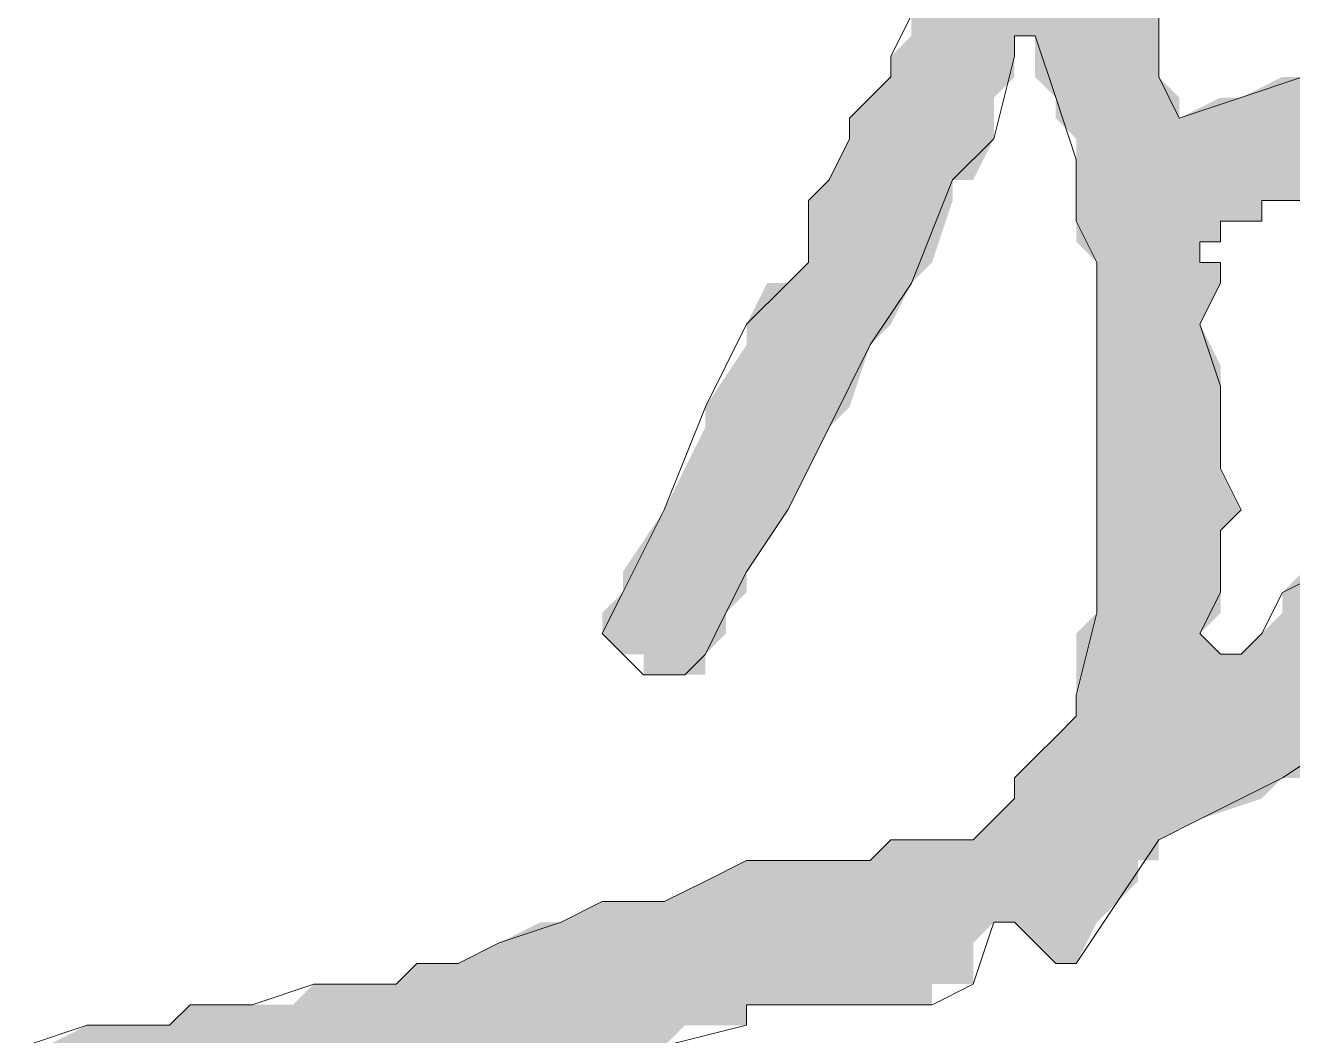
# Model space of a CAD drawing. Header units: millimetres. Extents: x 24 to 410, y 10 to 282.
# Drawn here: x 308.06 to 310.663, y 15.219 to 17.293 of the extents above; entities that cross this region are included whole.
import ezdxf

# ---------------------------------------------------------------- set-up
doc = ezdxf.new("R2010")
doc.units = ezdxf.units.MM
doc.layers.add('Watermark', color=7, linetype='Continuous')

msp = doc.modelspace()

# ---------------------------------------------------------------- hatches: boundary and pattern name
at = {"layer": 'Watermark'}
h = msp.add_hatch(color=256, dxfattribs=at)
h.dxf.hatch_style = 2
h.paths.add_polyline_path([(309.88, 17.314333), (309.88, 17.272), (310.388, 17.272)])
h = msp.add_hatch(color=256, dxfattribs=at)
h.dxf.hatch_style = 2
h.paths.add_polyline_path([(309.88, 17.314333), (310.388, 17.314333), (310.388, 17.272)])
h = msp.add_hatch(color=256, dxfattribs=at)
h.dxf.hatch_style = 2
h.paths.add_polyline_path([(309.88, 17.272), (309.837667, 17.229667), (310.091667, 17.229667)])
h = msp.add_hatch(color=256, dxfattribs=at)
h.dxf.hatch_style = 2
h.paths.add_polyline_path([(309.88, 17.272), (310.091667, 17.272)])
h = msp.add_hatch(color=256, dxfattribs=at)
h.dxf.hatch_style = 2
h.paths.add_polyline_path([(309.88, 17.272), (310.134, 17.272), (310.091667, 17.272)])
h = msp.add_hatch(color=256, dxfattribs=at)
h.dxf.hatch_style = 2
h.paths.add_polyline_path([(309.88, 17.272), (310.091667, 17.272), (310.091667, 17.229667)])
h = msp.add_hatch(color=256, dxfattribs=at)
h.dxf.hatch_style = 2
h.paths.add_polyline_path([(310.134, 17.272), (310.388, 17.272)])
h = msp.add_hatch(color=256, dxfattribs=at)
h.dxf.hatch_style = 2
h.paths.add_polyline_path([(310.134, 17.272), (310.388, 17.272)])
h = msp.add_hatch(color=256, dxfattribs=at)
h.dxf.hatch_style = 2
h.paths.add_polyline_path([(310.134, 17.272), (310.134, 17.187333), (310.388, 17.187333)])
h = msp.add_hatch(color=256, dxfattribs=at)
h.dxf.hatch_style = 2
h.paths.add_polyline_path([(310.134, 17.272), (310.388, 17.272), (310.388, 17.187333)])
h = msp.add_hatch(color=256, dxfattribs=at)
h.dxf.hatch_style = 2
h.paths.add_polyline_path([(309.837667, 17.229667), (310.091667, 17.229667)])
h = msp.add_hatch(color=256, dxfattribs=at)
h.dxf.hatch_style = 2
h.paths.add_polyline_path([(309.837667, 17.229667), (310.091667, 17.229667)])
h = msp.add_hatch(color=256, dxfattribs=at)
h.dxf.hatch_style = 2
h.paths.add_polyline_path([(309.837667, 17.229667), (309.837667, 17.187333), (310.091667, 17.187333)])
h = msp.add_hatch(color=256, dxfattribs=at)
h.dxf.hatch_style = 2
h.paths.add_polyline_path([(309.837667, 17.229667), (310.091667, 17.229667), (310.091667, 17.187333)])
h = msp.add_hatch(color=256, dxfattribs=at)
h.dxf.hatch_style = 2
h.paths.add_polyline_path([(309.837667, 17.187333), (309.795333, 17.145), (310.049333, 17.145)])
h = msp.add_hatch(color=256, dxfattribs=at)
h.dxf.hatch_style = 2
h.paths.add_polyline_path([(309.837667, 17.187333), (310.091667, 17.187333), (310.049333, 17.145)])
h = msp.add_hatch(color=256, dxfattribs=at)
h.dxf.hatch_style = 2
h.paths.add_polyline_path([(310.134, 17.187333), (310.176333, 17.145), (310.430333, 17.145)])
h = msp.add_hatch(color=256, dxfattribs=at)
h.dxf.hatch_style = 2
h.paths.add_polyline_path([(310.134, 17.187333), (310.388, 17.187333), (310.430333, 17.145)])
h = msp.add_hatch(color=256, dxfattribs=at)
h.dxf.hatch_style = 2
h.paths.add_polyline_path([(310.642, 17.187333), (310.557333, 17.145), (311.15, 17.145)])
h = msp.add_hatch(color=256, dxfattribs=at)
h.dxf.hatch_style = 2
h.paths.add_polyline_path([(310.684333, 17.187333), (310.642, 17.187333), (310.726667, 17.187333)])
h = msp.add_hatch(color=256, dxfattribs=at)
h.dxf.hatch_style = 2
h.paths.add_polyline_path([(310.642, 17.187333), (310.769, 17.187333)])
h = msp.add_hatch(color=256, dxfattribs=at)
h.dxf.hatch_style = 2
h.paths.add_polyline_path([(310.642, 17.187333), (310.769, 17.187333)])
h = msp.add_hatch(color=256, dxfattribs=at)
h.dxf.hatch_style = 2
h.paths.add_polyline_path([(310.642, 17.187333), (311.065333, 17.187333), (311.15, 17.145)])
h = msp.add_hatch(color=256, dxfattribs=at)
h.dxf.hatch_style = 2
h.paths.add_polyline_path([(309.795333, 17.145), (309.753, 17.102667), (310.049333, 17.102667)])
h = msp.add_hatch(color=256, dxfattribs=at)
h.dxf.hatch_style = 2
h.paths.add_polyline_path([(309.795333, 17.145), (310.049333, 17.145), (310.049333, 17.102667)])
h = msp.add_hatch(color=256, dxfattribs=at)
h.dxf.hatch_style = 2
h.paths.add_polyline_path([(310.176333, 17.145), (310.176333, 17.102667), (310.430333, 17.102667)])
h = msp.add_hatch(color=256, dxfattribs=at)
h.dxf.hatch_style = 2
h.paths.add_polyline_path([(310.176333, 17.145), (310.430333, 17.145), (310.430333, 17.102667)])
h = msp.add_hatch(color=256, dxfattribs=at)
h.dxf.hatch_style = 2
h.paths.add_polyline_path([(310.515, 17.145), (310.430333, 17.102667), (311.277, 17.102667)])
h = msp.add_hatch(color=256, dxfattribs=at)
h.dxf.hatch_style = 2
h.paths.add_polyline_path([(310.557333, 17.145), (310.515, 17.145), (311.234667, 17.145)])
h = msp.add_hatch(color=256, dxfattribs=at)
h.dxf.hatch_style = 2
h.paths.add_polyline_path([(310.515, 17.145), (311.234667, 17.145), (311.277, 17.102667)])
h = msp.add_hatch(color=256, dxfattribs=at)
h.dxf.hatch_style = 2
h.paths.add_polyline_path([(310.557333, 17.145), (311.234667, 17.145)])
h = msp.add_hatch(color=256, dxfattribs=at)
h.dxf.hatch_style = 2
h.paths.add_polyline_path([(309.753, 17.102667), (309.753, 17.060333), (310.049333, 17.060333)])
h = msp.add_hatch(color=256, dxfattribs=at)
h.dxf.hatch_style = 2
h.paths.add_polyline_path([(309.753, 17.102667), (310.049333, 17.102667), (310.049333, 17.060333)])
h = msp.add_hatch(color=256, dxfattribs=at)
h.dxf.hatch_style = 2
h.paths.add_polyline_path([(310.176333, 17.102667), (310.430333, 17.102667)])
h = msp.add_hatch(color=256, dxfattribs=at)
h.dxf.hatch_style = 2
h.paths.add_polyline_path([(310.176333, 17.102667), (310.430333, 17.102667)])
h = msp.add_hatch(color=256, dxfattribs=at)
h.dxf.hatch_style = 2
h.paths.add_polyline_path([(310.176333, 17.102667), (310.218667, 17.060333), (311.361667, 17.060333)])
h = msp.add_hatch(color=256, dxfattribs=at)
h.dxf.hatch_style = 2
h.paths.add_polyline_path([(310.176333, 17.102667), (311.277, 17.102667), (311.361667, 17.060333)])
h = msp.add_hatch(color=256, dxfattribs=at)
h.dxf.hatch_style = 2
h.paths.add_polyline_path([(309.753, 17.060333), (309.710667, 16.975667), (310.007, 16.975667)])
h = msp.add_hatch(color=256, dxfattribs=at)
h.dxf.hatch_style = 2
h.paths.add_polyline_path([(309.753, 17.060333), (310.049333, 17.060333)])
h = msp.add_hatch(color=256, dxfattribs=at)
h.dxf.hatch_style = 2
h.paths.add_polyline_path([(309.753, 17.060333), (310.049333, 17.060333)])
h = msp.add_hatch(color=256, dxfattribs=at)
h.dxf.hatch_style = 2
h.paths.add_polyline_path([(309.753, 17.060333), (310.049333, 17.060333), (310.007, 16.975667)])
h = msp.add_hatch(color=256, dxfattribs=at)
h.dxf.hatch_style = 2
h.paths.add_polyline_path([(310.218667, 17.060333), (310.218667, 17.018), (311.361667, 17.018)])
h = msp.add_hatch(color=256, dxfattribs=at)
h.dxf.hatch_style = 2
h.paths.add_polyline_path([(310.218667, 17.060333), (311.361667, 17.060333), (311.361667, 17.018)])
h = msp.add_hatch(color=256, dxfattribs=at)
h.dxf.hatch_style = 2
h.paths.add_polyline_path([(310.218667, 17.018), (310.218667, 16.933333), (311.404, 16.933333)])
h = msp.add_hatch(color=256, dxfattribs=at)
h.dxf.hatch_style = 2
h.paths.add_polyline_path([(310.218667, 17.018), (311.361667, 17.018), (311.404, 16.933333)])
h = msp.add_hatch(color=256, dxfattribs=at)
h.dxf.hatch_style = 2
h.paths.add_polyline_path([(309.710667, 16.975667), (309.668333, 16.933333), (309.964667, 16.933333)])
h = msp.add_hatch(color=256, dxfattribs=at)
h.dxf.hatch_style = 2
h.paths.add_polyline_path([(309.710667, 16.975667), (309.964667, 16.975667)])
h = msp.add_hatch(color=256, dxfattribs=at)
h.dxf.hatch_style = 2
h.paths.add_polyline_path([(309.710667, 16.975667), (310.007, 16.975667), (309.964667, 16.975667)])
h = msp.add_hatch(color=256, dxfattribs=at)
h.dxf.hatch_style = 2
h.paths.add_polyline_path([(309.710667, 16.975667), (309.964667, 16.975667), (309.964667, 16.933333)])
h = msp.add_hatch(color=256, dxfattribs=at)
h.dxf.hatch_style = 2
h.paths.add_polyline_path([(309.668333, 16.933333), (309.668333, 16.806333), (309.922333, 16.806333)])
h = msp.add_hatch(color=256, dxfattribs=at)
h.dxf.hatch_style = 2
h.paths.add_polyline_path([(309.668333, 16.933333), (309.964667, 16.933333), (309.922333, 16.806333)])
h = msp.add_hatch(color=256, dxfattribs=at)
h.dxf.hatch_style = 2
h.paths.add_polyline_path([(310.218667, 16.933333), (311.404, 16.933333)])
h = msp.add_hatch(color=256, dxfattribs=at)
h.dxf.hatch_style = 2
h.paths.add_polyline_path([(310.218667, 16.933333), (311.404, 16.933333)])
h = msp.add_hatch(color=256, dxfattribs=at)
h.dxf.hatch_style = 2
h.paths.add_polyline_path([(310.218667, 16.933333), (310.726667, 16.933333)])
h = msp.add_hatch(color=256, dxfattribs=at)
h.dxf.hatch_style = 2
h.paths.add_polyline_path([(310.218667, 16.933333), (310.726667, 16.933333)])
h = msp.add_hatch(color=256, dxfattribs=at)
h.dxf.hatch_style = 2
h.paths.add_polyline_path([(310.218667, 16.933333), (310.642, 16.933333)])
h = msp.add_hatch(color=256, dxfattribs=at)
h.dxf.hatch_style = 2
h.paths.add_polyline_path([(310.218667, 16.933333), (310.684333, 16.933333), (310.642, 16.933333)])
h = msp.add_hatch(color=256, dxfattribs=at)
h.dxf.hatch_style = 2
h.paths.add_polyline_path([(310.218667, 16.933333), (310.642, 16.933333)])
h = msp.add_hatch(color=256, dxfattribs=at)
h.dxf.hatch_style = 2
h.paths.add_polyline_path([(310.218667, 16.933333), (310.642, 16.933333)])
h = msp.add_hatch(color=256, dxfattribs=at)
h.dxf.hatch_style = 2
h.paths.add_polyline_path([(310.218667, 16.933333), (310.599667, 16.933333)])
h = msp.add_hatch(color=256, dxfattribs=at)
h.dxf.hatch_style = 2
h.paths.add_polyline_path([(310.218667, 16.933333), (310.642, 16.933333), (310.599667, 16.933333)])
h = msp.add_hatch(color=256, dxfattribs=at)
h.dxf.hatch_style = 2
h.paths.add_polyline_path([(310.218667, 16.933333), (310.218667, 16.891), (310.599667, 16.891)])
h = msp.add_hatch(color=256, dxfattribs=at)
h.dxf.hatch_style = 2
h.paths.add_polyline_path([(310.218667, 16.933333), (310.599667, 16.933333), (310.599667, 16.891)])
h = msp.add_hatch(color=256, dxfattribs=at)
h.dxf.hatch_style = 2
h.paths.add_polyline_path([(310.218667, 16.891), (310.515, 16.891)])
h = msp.add_hatch(color=256, dxfattribs=at)
h.dxf.hatch_style = 2
h.paths.add_polyline_path([(310.218667, 16.891), (310.599667, 16.891), (310.515, 16.891)])
h = msp.add_hatch(color=256, dxfattribs=at)
h.dxf.hatch_style = 2
h.paths.add_polyline_path([(310.218667, 16.891), (310.515, 16.891)])
h = msp.add_hatch(color=256, dxfattribs=at)
h.dxf.hatch_style = 2
h.paths.add_polyline_path([(310.218667, 16.891), (310.515, 16.891)])
h = msp.add_hatch(color=256, dxfattribs=at)
h.dxf.hatch_style = 2
h.paths.add_polyline_path([(310.218667, 16.891), (310.218667, 16.848667), (310.515, 16.848667)])
h = msp.add_hatch(color=256, dxfattribs=at)
h.dxf.hatch_style = 2
h.paths.add_polyline_path([(310.218667, 16.891), (310.515, 16.891), (310.515, 16.848667)])
h = msp.add_hatch(color=256, dxfattribs=at)
h.dxf.hatch_style = 2
h.paths.add_polyline_path([(310.218667, 16.848667), (310.472667, 16.848667)])
h = msp.add_hatch(color=256, dxfattribs=at)
h.dxf.hatch_style = 2
h.paths.add_polyline_path([(310.218667, 16.848667), (310.515, 16.848667), (310.472667, 16.848667)])
h = msp.add_hatch(color=256, dxfattribs=at)
h.dxf.hatch_style = 2
h.paths.add_polyline_path([(310.218667, 16.848667), (310.261, 16.806333), (310.472667, 16.806333)])
h = msp.add_hatch(color=256, dxfattribs=at)
h.dxf.hatch_style = 2
h.paths.add_polyline_path([(310.218667, 16.848667), (310.472667, 16.848667), (310.472667, 16.806333)])
h = msp.add_hatch(color=256, dxfattribs=at)
h.dxf.hatch_style = 2
h.paths.add_polyline_path([(309.668333, 16.806333), (309.626, 16.764), (309.88, 16.764)])
h = msp.add_hatch(color=256, dxfattribs=at)
h.dxf.hatch_style = 2
h.paths.add_polyline_path([(309.668333, 16.806333), (309.922333, 16.806333), (309.88, 16.764)])
h = msp.add_hatch(color=256, dxfattribs=at)
h.dxf.hatch_style = 2
h.paths.add_polyline_path([(310.261, 16.806333), (310.472667, 16.806333)])
h = msp.add_hatch(color=256, dxfattribs=at)
h.dxf.hatch_style = 2
h.paths.add_polyline_path([(310.261, 16.806333), (310.472667, 16.806333)])
h = msp.add_hatch(color=256, dxfattribs=at)
h.dxf.hatch_style = 2
h.paths.add_polyline_path([(310.261, 16.806333), (310.515, 16.806333)])
h = msp.add_hatch(color=256, dxfattribs=at)
h.dxf.hatch_style = 2
h.paths.add_polyline_path([(310.261, 16.806333), (310.515, 16.806333)])
h = msp.add_hatch(color=256, dxfattribs=at)
h.dxf.hatch_style = 2
h.paths.add_polyline_path([(310.261, 16.806333), (310.261, 16.764), (310.515, 16.764)])
h = msp.add_hatch(color=256, dxfattribs=at)
h.dxf.hatch_style = 2
h.paths.add_polyline_path([(310.261, 16.806333), (310.515, 16.806333), (310.515, 16.764)])
h = msp.add_hatch(color=256, dxfattribs=at)
h.dxf.hatch_style = 2
h.paths.add_polyline_path([(309.583667, 16.764), (309.541333, 16.679333), (309.837667, 16.679333)])
h = msp.add_hatch(color=256, dxfattribs=at)
h.dxf.hatch_style = 2
h.paths.add_polyline_path([(309.626, 16.764), (309.583667, 16.764), (309.88, 16.764)])
h = msp.add_hatch(color=256, dxfattribs=at)
h.dxf.hatch_style = 2
h.paths.add_polyline_path([(309.583667, 16.764), (309.88, 16.764), (309.837667, 16.679333)])
h = msp.add_hatch(color=256, dxfattribs=at)
h.dxf.hatch_style = 2
h.paths.add_polyline_path([(309.626, 16.764), (309.88, 16.764)])
h = msp.add_hatch(color=256, dxfattribs=at)
h.dxf.hatch_style = 2
h.paths.add_polyline_path([(310.261, 16.764), (310.261, 16.679333), (310.472667, 16.679333)])
h = msp.add_hatch(color=256, dxfattribs=at)
h.dxf.hatch_style = 2
h.paths.add_polyline_path([(310.261, 16.764), (310.515, 16.764), (310.472667, 16.679333)])
h = msp.add_hatch(color=256, dxfattribs=at)
h.dxf.hatch_style = 2
h.paths.add_polyline_path([(309.541333, 16.679333), (309.541333, 16.637), (309.795333, 16.637)])
h = msp.add_hatch(color=256, dxfattribs=at)
h.dxf.hatch_style = 2
h.paths.add_polyline_path([(309.541333, 16.679333), (309.837667, 16.679333), (309.795333, 16.637)])
h = msp.add_hatch(color=256, dxfattribs=at)
h.dxf.hatch_style = 2
h.paths.add_polyline_path([(310.261, 16.679333), (310.261, 16.594667), (310.515, 16.594667)])
h = msp.add_hatch(color=256, dxfattribs=at)
h.dxf.hatch_style = 2
h.paths.add_polyline_path([(310.261, 16.679333), (310.472667, 16.679333), (310.515, 16.594667)])
h = msp.add_hatch(color=256, dxfattribs=at)
h.dxf.hatch_style = 2
h.paths.add_polyline_path([(309.541333, 16.637), (309.456667, 16.51), (309.753, 16.51)])
h = msp.add_hatch(color=256, dxfattribs=at)
h.dxf.hatch_style = 2
h.paths.add_polyline_path([(309.541333, 16.637), (309.795333, 16.637), (309.753, 16.51)])
h = msp.add_hatch(color=256, dxfattribs=at)
h.dxf.hatch_style = 2
h.paths.add_polyline_path([(310.261, 16.594667), (310.261, 16.552333), (310.515, 16.552333)])
h = msp.add_hatch(color=256, dxfattribs=at)
h.dxf.hatch_style = 2
h.paths.add_polyline_path([(310.261, 16.594667), (310.515, 16.594667), (310.515, 16.552333)])
h = msp.add_hatch(color=256, dxfattribs=at)
h.dxf.hatch_style = 2
h.paths.add_polyline_path([(310.261, 16.552333), (310.261, 16.425333), (310.515, 16.425333)])
h = msp.add_hatch(color=256, dxfattribs=at)
h.dxf.hatch_style = 2
h.paths.add_polyline_path([(310.261, 16.552333), (310.515, 16.552333), (310.515, 16.425333)])
h = msp.add_hatch(color=256, dxfattribs=at)
h.dxf.hatch_style = 2
h.paths.add_polyline_path([(309.456667, 16.51), (309.456667, 16.467667), (309.710667, 16.467667)])
h = msp.add_hatch(color=256, dxfattribs=at)
h.dxf.hatch_style = 2
h.paths.add_polyline_path([(309.456667, 16.51), (309.753, 16.51), (309.710667, 16.467667)])
h = msp.add_hatch(color=256, dxfattribs=at)
h.dxf.hatch_style = 2
h.paths.add_polyline_path([(309.456667, 16.467667), (309.372, 16.298333), (309.626, 16.298333)])
h = msp.add_hatch(color=256, dxfattribs=at)
h.dxf.hatch_style = 2
h.paths.add_polyline_path([(309.456667, 16.467667), (309.710667, 16.467667), (309.626, 16.298333)])
h = msp.add_hatch(color=256, dxfattribs=at)
h.dxf.hatch_style = 2
h.paths.add_polyline_path([(310.261, 16.425333), (310.515, 16.425333)])
h = msp.add_hatch(color=256, dxfattribs=at)
h.dxf.hatch_style = 2
h.paths.add_polyline_path([(310.261, 16.425333), (310.515, 16.425333)])
h = msp.add_hatch(color=256, dxfattribs=at)
h.dxf.hatch_style = 2
h.paths.add_polyline_path([(310.261, 16.425333), (310.261, 16.383), (310.515, 16.383)])
h = msp.add_hatch(color=256, dxfattribs=at)
h.dxf.hatch_style = 2
h.paths.add_polyline_path([(310.261, 16.425333), (310.515, 16.425333), (310.515, 16.383)])
h = msp.add_hatch(color=256, dxfattribs=at)
h.dxf.hatch_style = 2
h.paths.add_polyline_path([(310.261, 16.383), (310.261, 16.298333), (310.557333, 16.298333)])
h = msp.add_hatch(color=256, dxfattribs=at)
h.dxf.hatch_style = 2
h.paths.add_polyline_path([(310.261, 16.383), (310.515, 16.383), (310.557333, 16.298333)])
h = msp.add_hatch(color=256, dxfattribs=at)
h.dxf.hatch_style = 2
h.paths.add_polyline_path([(309.372, 16.298333), (309.287333, 16.171333), (309.541333, 16.171333)])
h = msp.add_hatch(color=256, dxfattribs=at)
h.dxf.hatch_style = 2
h.paths.add_polyline_path([(309.372, 16.298333), (309.626, 16.298333)])
h = msp.add_hatch(color=256, dxfattribs=at)
h.dxf.hatch_style = 2
h.paths.add_polyline_path([(309.372, 16.298333), (309.626, 16.298333)])
h = msp.add_hatch(color=256, dxfattribs=at)
h.dxf.hatch_style = 2
h.paths.add_polyline_path([(309.372, 16.298333), (309.626, 16.298333), (309.541333, 16.171333)])
h = msp.add_hatch(color=256, dxfattribs=at)
h.dxf.hatch_style = 2
h.paths.add_polyline_path([(310.261, 16.298333), (310.557333, 16.298333)])
h = msp.add_hatch(color=256, dxfattribs=at)
h.dxf.hatch_style = 2
h.paths.add_polyline_path([(310.261, 16.298333), (310.557333, 16.298333)])
h = msp.add_hatch(color=256, dxfattribs=at)
h.dxf.hatch_style = 2
h.paths.add_polyline_path([(310.261, 16.298333), (310.261, 16.256), (310.515, 16.256)])
h = msp.add_hatch(color=256, dxfattribs=at)
h.dxf.hatch_style = 2
h.paths.add_polyline_path([(310.261, 16.298333), (310.557333, 16.298333), (310.515, 16.256)])
h = msp.add_hatch(color=256, dxfattribs=at)
h.dxf.hatch_style = 2
h.paths.add_polyline_path([(310.261, 16.256), (310.261, 16.213667), (310.515, 16.213667)])
h = msp.add_hatch(color=256, dxfattribs=at)
h.dxf.hatch_style = 2
h.paths.add_polyline_path([(310.261, 16.256), (310.515, 16.256), (310.515, 16.213667)])
h = msp.add_hatch(color=256, dxfattribs=at)
h.dxf.hatch_style = 2
h.paths.add_polyline_path([(310.261, 16.213667), (310.261, 16.129), (310.515, 16.129)])
h = msp.add_hatch(color=256, dxfattribs=at)
h.dxf.hatch_style = 2
h.paths.add_polyline_path([(310.261, 16.213667), (310.515, 16.213667), (310.515, 16.129)])
h = msp.add_hatch(color=256, dxfattribs=at)
h.dxf.hatch_style = 2
h.paths.add_polyline_path([(309.287333, 16.171333), (309.287333, 16.129), (309.541333, 16.129)])
h = msp.add_hatch(color=256, dxfattribs=at)
h.dxf.hatch_style = 2
h.paths.add_polyline_path([(309.287333, 16.171333), (309.541333, 16.171333), (309.541333, 16.129)])
h = msp.add_hatch(color=256, dxfattribs=at)
h.dxf.hatch_style = 2
h.paths.add_polyline_path([(310.684333, 16.171333), (310.642, 16.129), (311.15, 16.129)])
h = msp.add_hatch(color=256, dxfattribs=at)
h.dxf.hatch_style = 2
h.paths.add_polyline_path([(309.287333, 16.129), (309.245, 16.086667), (309.499, 16.086667)])
h = msp.add_hatch(color=256, dxfattribs=at)
h.dxf.hatch_style = 2
h.paths.add_polyline_path([(309.287333, 16.129), (309.541333, 16.129), (309.499, 16.086667)])
h = msp.add_hatch(color=256, dxfattribs=at)
h.dxf.hatch_style = 2
h.paths.add_polyline_path([(310.261, 16.129), (310.515, 16.129)])
h = msp.add_hatch(color=256, dxfattribs=at)
h.dxf.hatch_style = 2
h.paths.add_polyline_path([(310.261, 16.129), (310.515, 16.129)])
h = msp.add_hatch(color=256, dxfattribs=at)
h.dxf.hatch_style = 2
h.paths.add_polyline_path([(310.261, 16.129), (310.261, 16.086667), (310.515, 16.086667)])
h = msp.add_hatch(color=256, dxfattribs=at)
h.dxf.hatch_style = 2
h.paths.add_polyline_path([(310.261, 16.129), (310.515, 16.129), (310.515, 16.086667)])
h = msp.add_hatch(color=256, dxfattribs=at)
h.dxf.hatch_style = 2
h.paths.add_polyline_path([(310.642, 16.129), (310.642, 16.086667), (311.107667, 16.086667)])
h = msp.add_hatch(color=256, dxfattribs=at)
h.dxf.hatch_style = 2
h.paths.add_polyline_path([(310.642, 16.129), (311.15, 16.129), (311.107667, 16.086667)])
h = msp.add_hatch(color=256, dxfattribs=at)
h.dxf.hatch_style = 2
h.paths.add_polyline_path([(309.245, 16.086667), (309.245, 16.044333), (309.499, 16.044333)])
h = msp.add_hatch(color=256, dxfattribs=at)
h.dxf.hatch_style = 2
h.paths.add_polyline_path([(309.245, 16.086667), (309.499, 16.086667), (309.499, 16.044333)])
h = msp.add_hatch(color=256, dxfattribs=at)
h.dxf.hatch_style = 2
h.paths.add_polyline_path([(310.261, 16.086667), (310.218667, 16.044333), (310.472667, 16.044333)])
h = msp.add_hatch(color=256, dxfattribs=at)
h.dxf.hatch_style = 2
h.paths.add_polyline_path([(310.261, 16.086667), (310.515, 16.086667), (310.472667, 16.044333)])
h = msp.add_hatch(color=256, dxfattribs=at)
h.dxf.hatch_style = 2
h.paths.add_polyline_path([(310.642, 16.086667), (310.599667, 16.044333), (311.107667, 16.044333)])
h = msp.add_hatch(color=256, dxfattribs=at)
h.dxf.hatch_style = 2
h.paths.add_polyline_path([(310.642, 16.086667), (311.107667, 16.086667), (311.107667, 16.044333)])
h = msp.add_hatch(color=256, dxfattribs=at)
h.dxf.hatch_style = 2
h.paths.add_polyline_path([(309.245, 16.044333), (309.499, 16.044333)])
h = msp.add_hatch(color=256, dxfattribs=at)
h.dxf.hatch_style = 2
h.paths.add_polyline_path([(309.245, 16.044333), (309.499, 16.044333)])
h = msp.add_hatch(color=256, dxfattribs=at)
h.dxf.hatch_style = 2
h.paths.add_polyline_path([(309.245, 16.044333), (309.287333, 16.002), (309.456667, 16.002)])
h = msp.add_hatch(color=256, dxfattribs=at)
h.dxf.hatch_style = 2
h.paths.add_polyline_path([(309.245, 16.044333), (309.499, 16.044333), (309.456667, 16.002)])
h = msp.add_hatch(color=256, dxfattribs=at)
h.dxf.hatch_style = 2
h.paths.add_polyline_path([(310.218667, 16.044333), (310.218667, 16.002), (310.515, 16.002)])
h = msp.add_hatch(color=256, dxfattribs=at)
h.dxf.hatch_style = 2
h.paths.add_polyline_path([(310.218667, 16.044333), (310.472667, 16.044333), (310.515, 16.002)])
h = msp.add_hatch(color=256, dxfattribs=at)
h.dxf.hatch_style = 2
h.paths.add_polyline_path([(310.599667, 16.044333), (310.557333, 16.002), (311.065333, 16.002)])
h = msp.add_hatch(color=256, dxfattribs=at)
h.dxf.hatch_style = 2
h.paths.add_polyline_path([(310.599667, 16.044333), (311.107667, 16.044333), (311.065333, 16.002)])
h = msp.add_hatch(color=256, dxfattribs=at)
h.dxf.hatch_style = 2
h.paths.add_polyline_path([(309.287333, 16.002), (309.456667, 16.002)])
h = msp.add_hatch(color=256, dxfattribs=at)
h.dxf.hatch_style = 2
h.paths.add_polyline_path([(309.287333, 16.002), (309.456667, 16.002)])
h = msp.add_hatch(color=256, dxfattribs=at)
h.dxf.hatch_style = 2
h.paths.add_polyline_path([(309.329667, 16.002), (309.329667, 15.959667), (309.456667, 15.959667)])
h = msp.add_hatch(color=256, dxfattribs=at)
h.dxf.hatch_style = 2
h.paths.add_polyline_path([(309.329667, 16.002), (309.456667, 16.002), (309.456667, 15.959667)])
h = msp.add_hatch(color=256, dxfattribs=at)
h.dxf.hatch_style = 2
h.paths.add_polyline_path([(310.218667, 16.002), (310.515, 16.002)])
h = msp.add_hatch(color=256, dxfattribs=at)
h.dxf.hatch_style = 2
h.paths.add_polyline_path([(310.218667, 16.002), (310.515, 16.002)])
h = msp.add_hatch(color=256, dxfattribs=at)
h.dxf.hatch_style = 2
h.paths.add_polyline_path([(310.218667, 16.002), (311.065333, 16.002)])
h = msp.add_hatch(color=256, dxfattribs=at)
h.dxf.hatch_style = 2
h.paths.add_polyline_path([(310.218667, 16.002), (311.065333, 16.002)])
h = msp.add_hatch(color=256, dxfattribs=at)
h.dxf.hatch_style = 2
h.paths.add_polyline_path([(310.218667, 16.002), (310.218667, 15.959667), (311.023, 15.959667)])
h = msp.add_hatch(color=256, dxfattribs=at)
h.dxf.hatch_style = 2
h.paths.add_polyline_path([(310.218667, 16.002), (311.065333, 16.002), (311.023, 15.959667)])
h = msp.add_hatch(color=256, dxfattribs=at)
h.dxf.hatch_style = 2
h.paths.add_polyline_path([(310.557333, 16.002), (310.515, 16.002), (311.065333, 16.002)])
h = msp.add_hatch(color=256, dxfattribs=at)
h.dxf.hatch_style = 2
h.paths.add_polyline_path([(310.515, 16.002), (311.065333, 16.002)])
h = msp.add_hatch(color=256, dxfattribs=at)
h.dxf.hatch_style = 2
h.paths.add_polyline_path([(310.515, 16.002), (311.065333, 16.002)])
h = msp.add_hatch(color=256, dxfattribs=at)
h.dxf.hatch_style = 2
h.paths.add_polyline_path([(310.557333, 16.002), (311.065333, 16.002)])
h = msp.add_hatch(color=256, dxfattribs=at)
h.dxf.hatch_style = 2
h.paths.add_polyline_path([(309.329667, 15.959667), (309.414333, 15.959667)])
h = msp.add_hatch(color=256, dxfattribs=at)
h.dxf.hatch_style = 2
h.paths.add_polyline_path([(309.329667, 15.959667), (309.456667, 15.959667), (309.414333, 15.959667)])
h = msp.add_hatch(color=256, dxfattribs=at)
h.dxf.hatch_style = 2
h.paths.add_polyline_path([(309.372, 15.959667), (309.414333, 15.959667)])
h = msp.add_hatch(color=256, dxfattribs=at)
h.dxf.hatch_style = 2
h.paths.add_polyline_path([(310.218667, 15.959667), (310.896, 15.959667)])
h = msp.add_hatch(color=256, dxfattribs=at)
h.dxf.hatch_style = 2
h.paths.add_polyline_path([(310.218667, 15.959667), (310.896, 15.959667)])
h = msp.add_hatch(color=256, dxfattribs=at)
h.dxf.hatch_style = 2
h.paths.add_polyline_path([(310.218667, 15.959667), (310.218667, 15.917333), (310.896, 15.917333)])
h = msp.add_hatch(color=256, dxfattribs=at)
h.dxf.hatch_style = 2
h.paths.add_polyline_path([(310.218667, 15.959667), (310.896, 15.959667), (310.896, 15.917333)])
h = msp.add_hatch(color=256, dxfattribs=at)
h.dxf.hatch_style = 2
h.paths.add_polyline_path([(310.218667, 15.917333), (310.218667, 15.875), (310.853667, 15.875)])
h = msp.add_hatch(color=256, dxfattribs=at)
h.dxf.hatch_style = 2
h.paths.add_polyline_path([(310.218667, 15.917333), (310.896, 15.917333), (310.853667, 15.875)])
h = msp.add_hatch(color=256, dxfattribs=at)
h.dxf.hatch_style = 2
h.paths.add_polyline_path([(310.218667, 15.875), (310.176333, 15.832667), (310.769, 15.832667)])
h = msp.add_hatch(color=256, dxfattribs=at)
h.dxf.hatch_style = 2
h.paths.add_polyline_path([(310.218667, 15.875), (310.853667, 15.875), (310.769, 15.832667)])
h = msp.add_hatch(color=256, dxfattribs=at)
h.dxf.hatch_style = 2
h.paths.add_polyline_path([(310.176333, 15.832667), (310.134, 15.790333), (310.726667, 15.790333)])
h = msp.add_hatch(color=256, dxfattribs=at)
h.dxf.hatch_style = 2
h.paths.add_polyline_path([(310.176333, 15.832667), (310.769, 15.832667)])
h = msp.add_hatch(color=256, dxfattribs=at)
h.dxf.hatch_style = 2
h.paths.add_polyline_path([(310.176333, 15.832667), (310.769, 15.832667)])
h = msp.add_hatch(color=256, dxfattribs=at)
h.dxf.hatch_style = 2
h.paths.add_polyline_path([(310.176333, 15.832667), (310.769, 15.832667), (310.726667, 15.790333)])
h = msp.add_hatch(color=256, dxfattribs=at)
h.dxf.hatch_style = 2
h.paths.add_polyline_path([(310.134, 15.790333), (310.091667, 15.748), (310.684333, 15.748)])
h = msp.add_hatch(color=256, dxfattribs=at)
h.dxf.hatch_style = 2
h.paths.add_polyline_path([(310.134, 15.790333), (310.726667, 15.790333), (310.684333, 15.748)])
h = msp.add_hatch(color=256, dxfattribs=at)
h.dxf.hatch_style = 2
h.paths.add_polyline_path([(310.091667, 15.748), (310.642, 15.748)])
h = msp.add_hatch(color=256, dxfattribs=at)
h.dxf.hatch_style = 2
h.paths.add_polyline_path([(310.091667, 15.748), (310.684333, 15.748), (310.642, 15.748)])
h = msp.add_hatch(color=256, dxfattribs=at)
h.dxf.hatch_style = 2
h.paths.add_polyline_path([(310.091667, 15.748), (310.091667, 15.705667), (310.599667, 15.705667)])
h = msp.add_hatch(color=256, dxfattribs=at)
h.dxf.hatch_style = 2
h.paths.add_polyline_path([(310.091667, 15.748), (310.642, 15.748), (310.599667, 15.705667)])
h = msp.add_hatch(color=256, dxfattribs=at)
h.dxf.hatch_style = 2
h.paths.add_polyline_path([(310.091667, 15.705667), (310.049333, 15.663333), (310.472667, 15.663333)])
h = msp.add_hatch(color=256, dxfattribs=at)
h.dxf.hatch_style = 2
h.paths.add_polyline_path([(310.091667, 15.705667), (310.599667, 15.705667), (310.472667, 15.663333)])
h = msp.add_hatch(color=256, dxfattribs=at)
h.dxf.hatch_style = 2
h.paths.add_polyline_path([(310.049333, 15.663333), (310.007, 15.621), (310.388, 15.621)])
h = msp.add_hatch(color=256, dxfattribs=at)
h.dxf.hatch_style = 2
h.paths.add_polyline_path([(310.049333, 15.663333), (310.472667, 15.663333)])
h = msp.add_hatch(color=256, dxfattribs=at)
h.dxf.hatch_style = 2
h.paths.add_polyline_path([(310.049333, 15.663333), (310.472667, 15.663333)])
h = msp.add_hatch(color=256, dxfattribs=at)
h.dxf.hatch_style = 2
h.paths.add_polyline_path([(310.049333, 15.663333), (310.472667, 15.663333), (310.388, 15.621)])
h = msp.add_hatch(color=256, dxfattribs=at)
h.dxf.hatch_style = 2
h.paths.add_polyline_path([(309.837667, 15.621), (309.795333, 15.578667), (310.388, 15.578667)])
h = msp.add_hatch(color=256, dxfattribs=at)
h.dxf.hatch_style = 2
h.paths.add_polyline_path([(309.88, 15.621), (309.837667, 15.621), (310.388, 15.621)])
h = msp.add_hatch(color=256, dxfattribs=at)
h.dxf.hatch_style = 2
h.paths.add_polyline_path([(309.837667, 15.621), (310.388, 15.621), (310.388, 15.578667)])
h = msp.add_hatch(color=256, dxfattribs=at)
h.dxf.hatch_style = 2
h.paths.add_polyline_path([(309.922333, 15.621), (309.88, 15.621), (309.964667, 15.621)])
h = msp.add_hatch(color=256, dxfattribs=at)
h.dxf.hatch_style = 2
h.paths.add_polyline_path([(309.88, 15.621), (310.007, 15.621)])
h = msp.add_hatch(color=256, dxfattribs=at)
h.dxf.hatch_style = 2
h.paths.add_polyline_path([(309.88, 15.621), (310.007, 15.621)])
h = msp.add_hatch(color=256, dxfattribs=at)
h.dxf.hatch_style = 2
h.paths.add_polyline_path([(309.88, 15.621), (310.007, 15.621)])
h = msp.add_hatch(color=256, dxfattribs=at)
h.dxf.hatch_style = 2
h.paths.add_polyline_path([(309.88, 15.621), (310.007, 15.621)])
h = msp.add_hatch(color=256, dxfattribs=at)
h.dxf.hatch_style = 2
h.paths.add_polyline_path([(309.88, 15.621), (310.388, 15.621)])
h = msp.add_hatch(color=256, dxfattribs=at)
h.dxf.hatch_style = 2
h.paths.add_polyline_path([(309.922333, 15.621), (309.964667, 15.621)])
h = msp.add_hatch(color=256, dxfattribs=at)
h.dxf.hatch_style = 2
h.paths.add_polyline_path([(310.007, 15.621), (310.388, 15.621)])
h = msp.add_hatch(color=256, dxfattribs=at)
h.dxf.hatch_style = 2
h.paths.add_polyline_path([(310.007, 15.621), (310.388, 15.621)])
h = msp.add_hatch(color=256, dxfattribs=at)
h.dxf.hatch_style = 2
h.paths.add_polyline_path([(309.541333, 15.578667), (309.456667, 15.536333), (310.345667, 15.536333)])
h = msp.add_hatch(color=256, dxfattribs=at)
h.dxf.hatch_style = 2
h.paths.add_polyline_path([(309.668333, 15.578667), (309.541333, 15.578667), (310.345667, 15.578667)])
h = msp.add_hatch(color=256, dxfattribs=at)
h.dxf.hatch_style = 2
h.paths.add_polyline_path([(309.541333, 15.578667), (310.345667, 15.578667), (310.345667, 15.536333)])
h = msp.add_hatch(color=256, dxfattribs=at)
h.dxf.hatch_style = 2
h.paths.add_polyline_path([(309.710667, 15.578667), (309.668333, 15.578667), (310.345667, 15.578667)])
h = msp.add_hatch(color=256, dxfattribs=at)
h.dxf.hatch_style = 2
h.paths.add_polyline_path([(309.668333, 15.578667), (310.345667, 15.578667)])
h = msp.add_hatch(color=256, dxfattribs=at)
h.dxf.hatch_style = 2
h.paths.add_polyline_path([(309.710667, 15.578667), (310.388, 15.578667), (310.345667, 15.578667)])
h = msp.add_hatch(color=256, dxfattribs=at)
h.dxf.hatch_style = 2
h.paths.add_polyline_path([(309.456667, 15.536333), (309.372, 15.494), (310.303333, 15.494)])
h = msp.add_hatch(color=256, dxfattribs=at)
h.dxf.hatch_style = 2
h.paths.add_polyline_path([(309.456667, 15.536333), (310.345667, 15.536333), (310.303333, 15.494)])
h = msp.add_hatch(color=256, dxfattribs=at)
h.dxf.hatch_style = 2
h.paths.add_polyline_path([(309.245, 15.494), (309.160333, 15.451667), (310.261, 15.451667)])
h = msp.add_hatch(color=256, dxfattribs=at)
h.dxf.hatch_style = 2
h.paths.add_polyline_path([(309.287333, 15.494), (309.245, 15.494), (310.303333, 15.494)])
h = msp.add_hatch(color=256, dxfattribs=at)
h.dxf.hatch_style = 2
h.paths.add_polyline_path([(309.245, 15.494), (310.303333, 15.494), (310.261, 15.451667)])
h = msp.add_hatch(color=256, dxfattribs=at)
h.dxf.hatch_style = 2
h.paths.add_polyline_path([(309.329667, 15.494), (309.287333, 15.494), (309.372, 15.494)])
h = msp.add_hatch(color=256, dxfattribs=at)
h.dxf.hatch_style = 2
h.paths.add_polyline_path([(309.287333, 15.494), (309.372, 15.494)])
h = msp.add_hatch(color=256, dxfattribs=at)
h.dxf.hatch_style = 2
h.paths.add_polyline_path([(309.287333, 15.494), (309.372, 15.494)])
h = msp.add_hatch(color=256, dxfattribs=at)
h.dxf.hatch_style = 2
h.paths.add_polyline_path([(309.287333, 15.494), (310.303333, 15.494)])
h = msp.add_hatch(color=256, dxfattribs=at)
h.dxf.hatch_style = 2
h.paths.add_polyline_path([(309.372, 15.494), (310.303333, 15.494)])
h = msp.add_hatch(color=256, dxfattribs=at)
h.dxf.hatch_style = 2
h.paths.add_polyline_path([(309.372, 15.494), (310.303333, 15.494)])
h = msp.add_hatch(color=256, dxfattribs=at)
h.dxf.hatch_style = 2
h.paths.add_polyline_path([(309.118, 15.451667), (309.033333, 15.409333), (310.007, 15.409333)])
h = msp.add_hatch(color=256, dxfattribs=at)
h.dxf.hatch_style = 2
h.paths.add_polyline_path([(309.160333, 15.451667), (309.118, 15.451667), (310.261, 15.451667)])
h = msp.add_hatch(color=256, dxfattribs=at)
h.dxf.hatch_style = 2
h.paths.add_polyline_path([(309.118, 15.451667), (310.049333, 15.451667), (310.007, 15.409333)])
h = msp.add_hatch(color=256, dxfattribs=at)
h.dxf.hatch_style = 2
h.paths.add_polyline_path([(309.160333, 15.451667), (310.261, 15.451667)])
h = msp.add_hatch(color=256, dxfattribs=at)
h.dxf.hatch_style = 2
h.paths.add_polyline_path([(310.091667, 15.451667), (310.176333, 15.367), (310.218667, 15.367)])
h = msp.add_hatch(color=256, dxfattribs=at)
h.dxf.hatch_style = 2
h.paths.add_polyline_path([(310.091667, 15.451667), (310.261, 15.451667), (310.218667, 15.367)])
h = msp.add_hatch(color=256, dxfattribs=at)
h.dxf.hatch_style = 2
h.paths.add_polyline_path([(309.033333, 15.409333), (308.948667, 15.367), (310.007, 15.367)])
h = msp.add_hatch(color=256, dxfattribs=at)
h.dxf.hatch_style = 2
h.paths.add_polyline_path([(309.033333, 15.409333), (310.007, 15.409333), (310.007, 15.367)])
h = msp.add_hatch(color=256, dxfattribs=at)
h.dxf.hatch_style = 2
h.paths.add_polyline_path([(308.864, 15.367), (308.821667, 15.324667), (310.007, 15.324667)])
h = msp.add_hatch(color=256, dxfattribs=at)
h.dxf.hatch_style = 2
h.paths.add_polyline_path([(308.948667, 15.367), (308.864, 15.367), (310.007, 15.367)])
h = msp.add_hatch(color=256, dxfattribs=at)
h.dxf.hatch_style = 2
h.paths.add_polyline_path([(308.864, 15.367), (310.007, 15.367), (310.007, 15.324667)])
h = msp.add_hatch(color=256, dxfattribs=at)
h.dxf.hatch_style = 2
h.paths.add_polyline_path([(308.948667, 15.367), (310.007, 15.367)])
h = msp.add_hatch(color=256, dxfattribs=at)
h.dxf.hatch_style = 2
h.paths.add_polyline_path([(310.176333, 15.367), (310.218667, 15.367)])
h = msp.add_hatch(color=256, dxfattribs=at)
h.dxf.hatch_style = 2
h.paths.add_polyline_path([(308.652333, 15.324667), (308.61, 15.282333), (309.922333, 15.282333)])
h = msp.add_hatch(color=256, dxfattribs=at)
h.dxf.hatch_style = 2
h.paths.add_polyline_path([(308.694667, 15.324667), (308.652333, 15.324667), (309.922333, 15.324667)])
h = msp.add_hatch(color=256, dxfattribs=at)
h.dxf.hatch_style = 2
h.paths.add_polyline_path([(308.652333, 15.324667), (309.922333, 15.324667), (309.922333, 15.282333)])
h = msp.add_hatch(color=256, dxfattribs=at)
h.dxf.hatch_style = 2
h.paths.add_polyline_path([(308.694667, 15.324667), (308.737, 15.324667)])
h = msp.add_hatch(color=256, dxfattribs=at)
h.dxf.hatch_style = 2
h.paths.add_polyline_path([(308.694667, 15.324667), (308.737, 15.324667)])
h = msp.add_hatch(color=256, dxfattribs=at)
h.dxf.hatch_style = 2
h.paths.add_polyline_path([(308.694667, 15.324667), (309.964667, 15.324667), (309.922333, 15.324667)])
h = msp.add_hatch(color=256, dxfattribs=at)
h.dxf.hatch_style = 2
h.paths.add_polyline_path([(308.779333, 15.324667), (308.737, 15.324667), (309.964667, 15.324667)])
h = msp.add_hatch(color=256, dxfattribs=at)
h.dxf.hatch_style = 2
h.paths.add_polyline_path([(308.821667, 15.324667), (308.779333, 15.324667), (310.007, 15.324667)])
h = msp.add_hatch(color=256, dxfattribs=at)
h.dxf.hatch_style = 2
h.paths.add_polyline_path([(308.779333, 15.324667), (310.007, 15.324667), (309.964667, 15.324667)])
h = msp.add_hatch(color=256, dxfattribs=at)
h.dxf.hatch_style = 2
h.paths.add_polyline_path([(308.821667, 15.324667), (310.007, 15.324667)])
h = msp.add_hatch(color=256, dxfattribs=at)
h.dxf.hatch_style = 2
h.paths.add_polyline_path([(308.398333, 15.282333), (308.356, 15.24), (309.541333, 15.24)])
h = msp.add_hatch(color=256, dxfattribs=at)
h.dxf.hatch_style = 2
h.paths.add_polyline_path([(308.483, 15.282333), (308.398333, 15.282333), (309.541333, 15.282333)])
h = msp.add_hatch(color=256, dxfattribs=at)
h.dxf.hatch_style = 2
h.paths.add_polyline_path([(308.398333, 15.282333), (309.541333, 15.282333), (309.541333, 15.24)])
h = msp.add_hatch(color=256, dxfattribs=at)
h.dxf.hatch_style = 2
h.paths.add_polyline_path([(308.525333, 15.282333), (308.483, 15.282333), (309.541333, 15.282333)])
h = msp.add_hatch(color=256, dxfattribs=at)
h.dxf.hatch_style = 2
h.paths.add_polyline_path([(308.483, 15.282333), (309.541333, 15.282333)])
h = msp.add_hatch(color=256, dxfattribs=at)
h.dxf.hatch_style = 2
h.paths.add_polyline_path([(308.483, 15.282333), (309.541333, 15.282333)])
h = msp.add_hatch(color=256, dxfattribs=at)
h.dxf.hatch_style = 2
h.paths.add_polyline_path([(308.483, 15.282333), (309.541333, 15.282333)])
h = msp.add_hatch(color=256, dxfattribs=at)
h.dxf.hatch_style = 2
h.paths.add_polyline_path([(308.61, 15.282333), (308.525333, 15.282333), (309.710667, 15.282333)])
h = msp.add_hatch(color=256, dxfattribs=at)
h.dxf.hatch_style = 2
h.paths.add_polyline_path([(308.525333, 15.282333), (309.668333, 15.282333)])
h = msp.add_hatch(color=256, dxfattribs=at)
h.dxf.hatch_style = 2
h.paths.add_polyline_path([(308.525333, 15.282333), (309.710667, 15.282333), (309.668333, 15.282333)])
h = msp.add_hatch(color=256, dxfattribs=at)
h.dxf.hatch_style = 2
h.paths.add_polyline_path([(308.525333, 15.282333), (309.541333, 15.282333)])
h = msp.add_hatch(color=256, dxfattribs=at)
h.dxf.hatch_style = 2
h.paths.add_polyline_path([(308.61, 15.282333), (309.753, 15.282333)])
h = msp.add_hatch(color=256, dxfattribs=at)
h.dxf.hatch_style = 2
h.paths.add_polyline_path([(308.61, 15.282333), (309.753, 15.282333)])
h = msp.add_hatch(color=256, dxfattribs=at)
h.dxf.hatch_style = 2
h.paths.add_polyline_path([(308.61, 15.282333), (309.753, 15.282333), (309.710667, 15.282333)])
h = msp.add_hatch(color=256, dxfattribs=at)
h.dxf.hatch_style = 2
h.paths.add_polyline_path([(309.541333, 15.282333), (309.626, 15.282333)])
h = msp.add_hatch(color=256, dxfattribs=at)
h.dxf.hatch_style = 2
h.paths.add_polyline_path([(309.541333, 15.282333), (309.668333, 15.282333), (309.626, 15.282333)])
h = msp.add_hatch(color=256, dxfattribs=at)
h.dxf.hatch_style = 2
h.paths.add_polyline_path([(309.583667, 15.282333), (309.626, 15.282333)])
h = msp.add_hatch(color=256, dxfattribs=at)
h.dxf.hatch_style = 2
h.paths.add_polyline_path([(309.583667, 15.282333), (309.626, 15.282333)])
h = msp.add_hatch(color=256, dxfattribs=at)
h.dxf.hatch_style = 2
h.paths.add_polyline_path([(309.583667, 15.282333), (309.626, 15.282333)])
h = msp.add_hatch(color=256, dxfattribs=at)
h.dxf.hatch_style = 2
h.paths.add_polyline_path([(309.753, 15.282333), (309.922333, 15.282333)])
h = msp.add_hatch(color=256, dxfattribs=at)
h.dxf.hatch_style = 2
h.paths.add_polyline_path([(309.753, 15.282333), (309.922333, 15.282333)])
h = msp.add_hatch(color=256, dxfattribs=at)
h.dxf.hatch_style = 2
h.paths.add_polyline_path([(309.753, 15.282333), (309.922333, 15.282333)])
h = msp.add_hatch(color=256, dxfattribs=at)
h.dxf.hatch_style = 2
h.paths.add_polyline_path([(309.753, 15.282333), (309.922333, 15.282333)])
h = msp.add_hatch(color=256, dxfattribs=at)
h.dxf.hatch_style = 2
h.paths.add_polyline_path([(309.753, 15.282333), (309.837667, 15.282333)])
h = msp.add_hatch(color=256, dxfattribs=at)
h.dxf.hatch_style = 2
h.paths.add_polyline_path([(309.753, 15.282333), (309.837667, 15.282333)])
h = msp.add_hatch(color=256, dxfattribs=at)
h.dxf.hatch_style = 2
h.paths.add_polyline_path([(309.795333, 15.282333), (309.837667, 15.282333)])
h = msp.add_hatch(color=256, dxfattribs=at)
h.dxf.hatch_style = 2
h.paths.add_polyline_path([(308.186667, 15.24), (308.102, 15.197667), (309.372, 15.197667)])
h = msp.add_hatch(color=256, dxfattribs=at)
h.dxf.hatch_style = 2
h.paths.add_polyline_path([(308.229, 15.24), (308.186667, 15.24), (309.414333, 15.24)])
h = msp.add_hatch(color=256, dxfattribs=at)
h.dxf.hatch_style = 2
h.paths.add_polyline_path([(308.186667, 15.24), (309.414333, 15.24), (309.372, 15.197667)])
h = msp.add_hatch(color=256, dxfattribs=at)
h.dxf.hatch_style = 2
h.paths.add_polyline_path([(308.313667, 15.24), (308.229, 15.24), (309.499, 15.24)])
h = msp.add_hatch(color=256, dxfattribs=at)
h.dxf.hatch_style = 2
h.paths.add_polyline_path([(308.229, 15.24), (309.499, 15.24), (309.414333, 15.24)])
h = msp.add_hatch(color=256, dxfattribs=at)
h.dxf.hatch_style = 2
h.paths.add_polyline_path([(308.356, 15.24), (308.313667, 15.24), (309.499, 15.24)])
h = msp.add_hatch(color=256, dxfattribs=at)
h.dxf.hatch_style = 2
h.paths.add_polyline_path([(308.313667, 15.24), (309.499, 15.24)])
h = msp.add_hatch(color=256, dxfattribs=at)
h.dxf.hatch_style = 2
h.paths.add_polyline_path([(308.356, 15.24), (309.499, 15.24)])
h = msp.add_hatch(color=256, dxfattribs=at)
h.dxf.hatch_style = 2
h.paths.add_polyline_path([(308.356, 15.24), (309.541333, 15.24), (309.499, 15.24)])
h = msp.add_hatch(color=256, dxfattribs=at)
h.dxf.hatch_style = 2
h.paths.add_polyline_path([(308.356, 15.24), (309.499, 15.24)])

# ---------------------------------------------------------------- linework, layer by layer
at = {"layer": 'Watermark', "lineweight": 0}
for points in [[(308.059667, 15.197667), (308.186667, 15.24), (308.356, 15.24), (308.398333, 15.282333), (308.525333, 15.282333), (308.652333, 15.324667), (308.821667, 15.324667), (308.864, 15.367), (308.948667, 15.367), (309.033333, 15.409333), (309.160333, 15.451667), (309.245, 15.494), (309.372, 15.494), (309.456667, 15.536333), (309.541333, 15.578667), (309.795333, 15.578667), (309.837667, 15.621), (310.007, 15.621), (310.049333, 15.663333), (310.091667, 15.705667), (310.091667, 15.748), (310.134, 15.790333), (310.176333, 15.832667), (310.218667, 15.875), (310.218667, 15.917333), (310.261, 16.086667), (310.261, 16.806333), (310.218667, 16.891), (310.218667, 17.018), (310.176333, 17.145), (310.134, 17.272), (310.091667, 17.272), (310.091667, 17.229667), (310.049333, 17.060333), (309.964667, 16.975667), (309.88, 16.764), (309.795333, 16.637), (309.710667, 16.467667), (309.626, 16.298333), (309.541333, 16.171333), (309.499, 16.086667), (309.456667, 16.002), (309.414333, 15.959667), (309.329667, 15.959667), (309.287333, 16.002), (309.245, 16.044333), (309.287333, 16.129), (309.372, 16.298333), (309.456667, 16.51), (309.541333, 16.679333), (309.626, 16.764), (309.668333, 16.806333), (309.668333, 16.933333), (309.710667, 16.975667), (309.753, 17.060333), (309.753, 17.102667), (309.795333, 17.145), (309.837667, 17.187333), (309.837667, 17.229667), (309.88, 17.314333)], [(310.388, 17.314333), (310.388, 17.187333), (310.430333, 17.102667), (310.557333, 17.145), (310.684333, 17.187333)], [(310.726667, 16.171333), (310.642, 16.129), (310.599667, 16.044333), (310.557333, 16.002), (310.515, 16.002), (310.472667, 16.044333), (310.515, 16.129), (310.515, 16.256), (310.557333, 16.298333), (310.515, 16.383), (310.515, 16.552333), (310.472667, 16.679333), (310.515, 16.764), (310.515, 16.806333), (310.472667, 16.806333), (310.472667, 16.848667), (310.515, 16.848667), (310.515, 16.891), (310.599667, 16.891), (310.599667, 16.933333), (311.023, 16.933333)], [(310.769, 15.832667), (310.642, 15.748), (310.472667, 15.663333), (310.388, 15.621), (310.303333, 15.494), (310.218667, 15.367), (310.176333, 15.367), (310.091667, 15.451667), (310.049333, 15.451667), (310.007, 15.324667), (309.922333, 15.282333), (309.541333, 15.282333), (309.541333, 15.24), (309.372, 15.197667)]]:
    msp.add_lwpolyline(points, dxfattribs=at)

doc.saveas('drawing.dxf')
